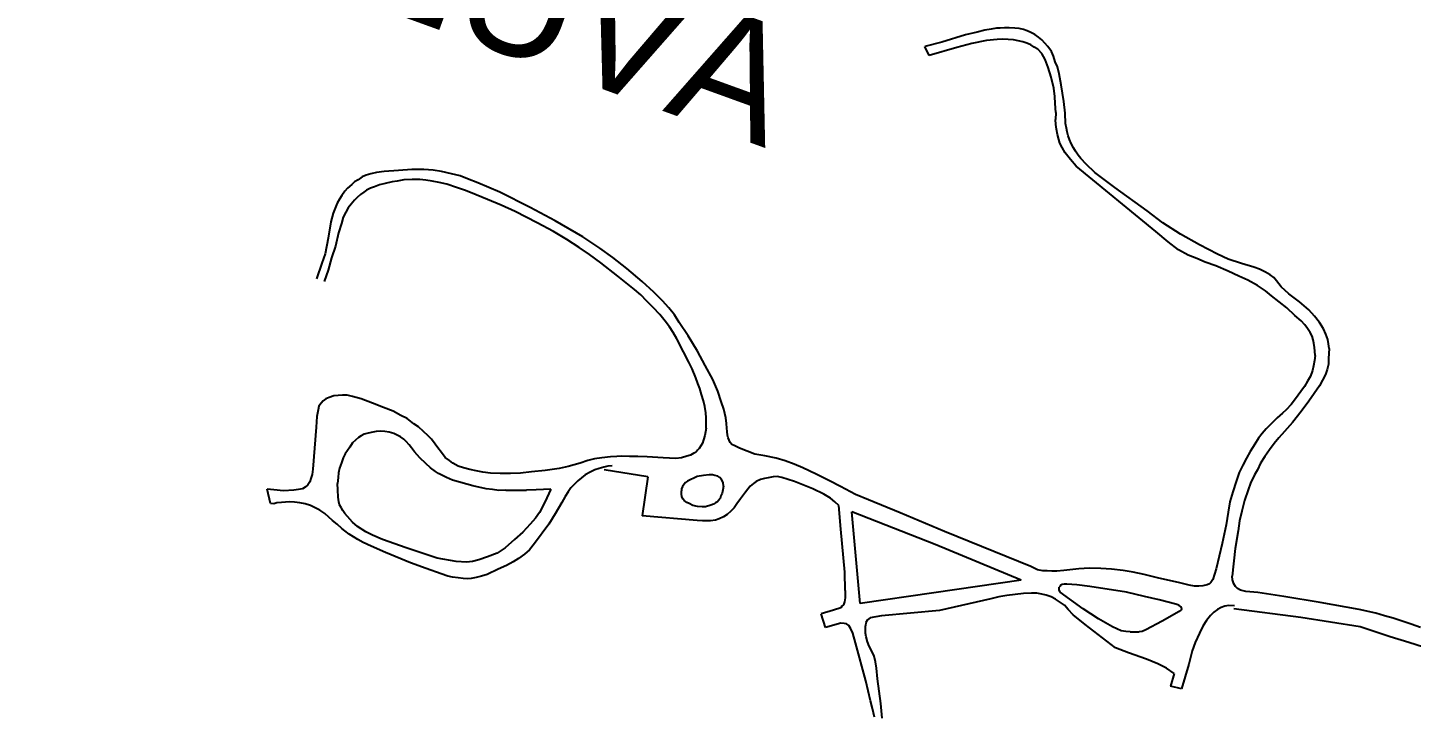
# Model space of a CAD drawing. Header units: millimetres. Extents: x 583 to 26013, y 350 to 21391.
# Drawn here: x 6091.2 to 6558.9, y 11650.5 to 11884 of the extents above; entities that cross this region are included whole.
import ezdxf

# ---------------------------------------------------------------- set-up
doc = ezdxf.new("R2010")
doc.units = ezdxf.units.MM
for name, color, linetype in [('105-QUADRAS_ESTRADAS', 80, 'Continuous'), ('110-CERCA_DE_ARAME', 10, 'Continuous'), ('RIOS', 140, 'Continuous')]:
    doc.layers.add(name, color=color, linetype=linetype)
doc.styles.add('EU', font='arial.ttf', dxfattribs={"height": 10})

msp = doc.modelspace()

# ---------------------------------------------------------------- linework, layer by layer
at = {"layer": '105-QUADRAS_ESTRADAS', "color": 0, "linetype": 'Continuous'}
for p, q in [((6408.21551, 11881.50241), (6400.21551, 11879.10241)), ((6412.11551, 11882.40241), (6408.21551, 11881.50241)), ((6415.21551, 11879.60241), (6410.31551, 11878.60241)), ((6414.71551, 11883.10241), (6412.11551, 11882.40241)), ((6416.81551, 11883.50241), (6414.71551, 11883.10241)), ((6418.81551, 11880.00241), (6415.21551, 11879.60241)), ((6418.61551, 11883.80241), (6416.81551, 11883.50241)), ((6419.91551, 11883.80241), (6418.61551, 11883.80241)), ((6420.71551, 11880.10241), (6418.81551, 11880.00241)), ((6421.31551, 11883.90241), (6419.91551, 11883.80241)), ((6422.61551, 11880.00241), (6420.71551, 11880.10241)), ((6422.91551, 11883.90241), (6421.31551, 11883.90241)), ((6424.41551, 11879.80241), (6422.61551, 11880.00241)), ((6424.81551, 11883.80241), (6422.91551, 11883.90241)), ((6426.01551, 11879.50241), (6424.41551, 11879.80241)), ((6426.31551, 11883.70241), (6424.81551, 11883.80241)), ((6427.51551, 11879.20241), (6426.01551, 11879.50241)), ((6427.81551, 11883.30241), (6426.31551, 11883.70241)), ((6429.01551, 11882.90241), (6427.81551, 11883.30241)), ((6430.21551, 11882.30241), (6429.01551, 11882.90241)), ((6431.61551, 11881.60241), (6430.21551, 11882.30241)), ((6432.81551, 11880.70241), (6431.61551, 11881.60241)), ((6433.91551, 11879.80241), (6432.81551, 11880.70241)), ((6435.01551, 11878.70241), (6433.91551, 11879.80241)), ((6400.21551, 11879.10241), (6394.41551, 11877.60241)), ((6395.91551, 11874.60241), (6394.41551, 11877.60241)), ((6405.21551, 11877.30241), (6395.91551, 11874.60241)), ((6410.31551, 11878.60241), (6405.21551, 11877.30241)), ((6428.91551, 11878.70241), (6427.51551, 11879.20241)), ((6430.21551, 11878.10241), (6428.91551, 11878.70241)), ((6431.41551, 11877.40241), (6430.21551, 11878.10241)), ((6432.61551, 11876.70241), (6431.41551, 11877.40241)), ((6434.01551, 11875.20241), (6432.61551, 11876.70241)), ((6435.11551, 11873.20241), (6434.01551, 11875.20241)), ((6436.01551, 11877.60241), (6435.01551, 11878.70241)), ((6437.21551, 11875.90241), (6436.01551, 11877.60241)), ((6437.91551, 11874.30241), (6437.21551, 11875.90241)), ((6436.11551, 11870.50241), (6435.11551, 11873.20241)), ((6437.11551, 11867.20241), (6436.11551, 11870.50241)), ((6438.51551, 11872.40241), (6437.91551, 11874.30241)), ((6439.21551, 11870.70241), (6438.51551, 11872.40241)), ((6439.81551, 11868.30241), (6439.21551, 11870.70241)), ((6438.01551, 11863.50241), (6437.11551, 11867.20241)), ((6440.51551, 11864.60241), (6439.81551, 11868.30241)), ((6438.41551, 11860.70241), (6438.01551, 11863.50241)), ((6441.41551, 11859.00241), (6440.51551, 11864.60241)), ((6438.51551, 11858.30241), (6438.41551, 11860.70241)), ((6438.71551, 11855.30241), (6438.51551, 11858.30241)), ((6441.81551, 11855.00241), (6441.41551, 11859.00241)), ((6438.71551, 11855.30241), (6438.61551, 11852.90241)), ((6438.71551, 11851.20241), (6438.61551, 11852.90241)), ((6442.01551, 11851.60241), (6441.81551, 11855.00241)), ((6442.31551, 11850.00241), (6442.01551, 11851.60241)), ((6438.91551, 11849.60241), (6438.71551, 11851.20241)), ((6439.31551, 11847.80241), (6438.91551, 11849.60241)), ((6439.71551, 11846.10241), (6439.31551, 11847.80241)), ((6442.51551, 11848.70241), (6442.31551, 11850.00241)), ((6442.81551, 11847.40241), (6442.51551, 11848.70241)), ((6443.31551, 11846.20241), (6442.81551, 11847.40241)), ((6440.01551, 11844.90241), (6439.71551, 11846.10241)), ((6440.81551, 11843.40241), (6440.01551, 11844.90241)), ((6441.81551, 11841.60241), (6440.81551, 11843.40241)), ((6443.91551, 11844.80241), (6443.31551, 11846.20241)), ((6444.61551, 11843.30241), (6443.91551, 11844.80241)), ((6445.31551, 11842.20241), (6444.61551, 11843.30241)), ((6446.21551, 11840.90241), (6445.31551, 11842.20241)), ((6443.61551, 11839.40241), (6441.81551, 11841.60241)), ((6445.61551, 11837.10241), (6443.61551, 11839.40241)), ((6447.11551, 11839.70241), (6446.21551, 11840.90241)), ((6448.91551, 11837.80241), (6447.11551, 11839.70241)), ((6451.91551, 11835.00241), (6448.91551, 11837.80241)), ((6204.21551, 11833.50241), (6202.91551, 11832.50241)), ((6205.61551, 11834.10241), (6204.21551, 11833.50241)), ((6207.11551, 11834.60241), (6205.61551, 11834.10241)), ((6209.11551, 11835.00241), (6207.11551, 11834.60241)), ((6211.61551, 11835.30241), (6209.11551, 11835.00241)), ((6216.51551, 11835.70241), (6211.61551, 11835.30241)), ((6221.01551, 11836.00241), (6216.51551, 11835.70241)), ((6225.11551, 11836.00241), (6221.01551, 11836.00241)), ((6228.21551, 11835.80241), (6225.11551, 11836.00241)), ((6231.01551, 11835.30241), (6228.21551, 11835.80241)), ((6234.41551, 11834.60241), (6231.01551, 11835.30241)), ((6237.31551, 11833.90241), (6234.41551, 11834.60241)), ((6239.81551, 11832.80241), (6237.31551, 11833.90241)), ((6243.31551, 11831.50241), (6239.81551, 11832.80241)), ((6472.51551, 11815.10241), (6445.61551, 11837.10241)), ((6458.61551, 11829.90241), (6451.91551, 11835.00241)), ((6198.41551, 11828.70241), (6197.31551, 11827.20241)), ((6199.31551, 11829.70241), (6198.41551, 11828.70241)), ((6200.71551, 11830.90241), (6199.31551, 11829.70241)), ((6201.61551, 11831.80241), (6200.71551, 11830.90241)), ((6202.91551, 11832.50241), (6201.61551, 11831.80241)), ((6204.81551, 11828.40241), (6203.71551, 11827.60241)), ((6205.71551, 11829.00241), (6204.81551, 11828.40241)), ((6207.01551, 11829.70241), (6205.71551, 11829.00241)), ((6208.41551, 11830.20241), (6207.01551, 11829.70241)), ((6210.11551, 11830.80241), (6208.41551, 11830.20241)), ((6212.01551, 11831.30241), (6210.11551, 11830.80241)), ((6214.31551, 11831.80241), (6212.01551, 11831.30241)), ((6216.01551, 11832.10241), (6214.31551, 11831.80241)), ((6218.31551, 11832.50241), (6216.01551, 11832.10241)), ((6221.11551, 11832.60241), (6218.31551, 11832.50241)), ((6223.71551, 11832.60241), (6221.11551, 11832.60241)), ((6225.71551, 11832.40241), (6223.71551, 11832.60241)), ((6227.91551, 11832.10241), (6225.71551, 11832.40241)), ((6230.21551, 11831.60241), (6227.91551, 11832.10241)), ((6232.81551, 11831.00241), (6230.21551, 11831.60241)), ((6236.11551, 11829.90241), (6232.81551, 11831.00241)), ((6239.11551, 11828.90241), (6236.11551, 11829.90241)), ((6242.81551, 11827.50241), (6239.11551, 11828.90241)), ((6250.71551, 11828.30241), (6243.31551, 11831.50241)), ((6261.01551, 11823.20241), (6250.71551, 11828.30241)), ((6469.51551, 11822.00241), (6458.61551, 11829.90241)), ((6195.81551, 11824.60241), (6195.11551, 11822.90241)), ((6196.61551, 11826.00241), (6195.81551, 11824.60241)), ((6197.31551, 11827.20241), (6196.61551, 11826.00241)), ((6200.51551, 11824.30241), (6199.51551, 11823.10241)), ((6201.61551, 11825.70241), (6200.51551, 11824.30241)), ((6202.51551, 11826.60241), (6201.61551, 11825.70241)), ((6203.71551, 11827.60241), (6202.51551, 11826.60241)), ((6246.61551, 11825.90241), (6242.81551, 11827.50241)), ((6251.21551, 11824.00241), (6246.61551, 11825.90241)), ((6255.91551, 11821.80241), (6251.21551, 11824.00241)), ((6194.41551, 11821.30241), (6193.61551, 11818.30241)), ((6195.11551, 11822.90241), (6194.41551, 11821.30241)), ((6197.81551, 11819.90241), (6197.21551, 11817.80241)), ((6198.71551, 11821.60241), (6197.81551, 11819.90241)), ((6199.51551, 11823.10241), (6198.71551, 11821.60241)), ((6263.41551, 11818.00241), (6255.91551, 11821.80241)), ((6269.41551, 11818.70241), (6261.01551, 11823.20241)), ((6278.81551, 11813.20241), (6269.41551, 11818.70241)), ((6474.91551, 11818.00241), (6469.51551, 11822.00241)), ((6193.61551, 11818.30241), (6192.71551, 11812.80241)), ((6196.21551, 11814.60241), (6195.21551, 11810.10241)), ((6197.21551, 11817.80241), (6196.21551, 11814.60241)), ((6268.91551, 11815.10241), (6263.41551, 11818.00241)), ((6273.41551, 11812.40241), (6268.91551, 11815.10241)), ((6476.71551, 11811.60241), (6472.51551, 11815.10241)), ((6480.81551, 11814.20241), (6474.91551, 11818.00241)), ((6487.31551, 11810.60241), (6480.81551, 11814.20241)), ((6192.71551, 11812.80241), (6191.71551, 11807.50241)), ((6195.21551, 11810.10241), (6193.91551, 11806.10241)), ((6277.61551, 11809.60241), (6273.41551, 11812.40241)), ((6281.01551, 11807.30241), (6277.61551, 11809.60241)), ((6284.61551, 11809.40241), (6278.81551, 11813.20241)), ((6288.91551, 11806.30241), (6284.61551, 11809.40241)), ((6480.21551, 11808.90241), (6476.71551, 11811.60241)), ((6493.31551, 11807.40241), (6487.31551, 11810.60241)), ((6191.71551, 11807.50241), (6190.61551, 11804.40241)), ((6193.91551, 11806.10241), (6192.71551, 11802.00241)), ((6284.91551, 11804.50241), (6281.01551, 11807.30241)), ((6293.71551, 11802.50241), (6288.91551, 11806.30241)), ((6483.41551, 11807.00241), (6480.21551, 11808.90241)), ((6486.31551, 11805.90241), (6483.41551, 11807.00241)), ((6489.21551, 11804.70241), (6486.31551, 11805.90241)), ((6492.81551, 11803.50241), (6489.21551, 11804.70241)), ((6496.91551, 11805.70241), (6493.31551, 11807.40241)), ((6501.41551, 11804.20241), (6496.91551, 11805.70241)), ((6190.61551, 11804.40241), (6188.81551, 11799.00241)), ((6192.71551, 11802.00241), (6191.41551, 11798.10241)), ((6290.61551, 11800.00241), (6284.91551, 11804.50241)), ((6293.51551, 11797.70241), (6290.61551, 11800.00241)), ((6298.91551, 11798.10241), (6293.71551, 11802.50241)), ((6496.91551, 11801.70241), (6492.81551, 11803.50241)), ((6500.51551, 11800.00241), (6496.91551, 11801.70241)), ((6503.61551, 11798.60241), (6500.51551, 11800.00241)), ((6505.61551, 11803.00241), (6501.41551, 11804.20241)), ((6507.51551, 11802.30241), (6505.61551, 11803.00241)), ((6509.51551, 11801.30241), (6507.51551, 11802.30241)), ((6511.11551, 11800.40241), (6509.51551, 11801.30241)), ((6512.41551, 11799.50241), (6511.11551, 11800.40241)), ((6296.31551, 11795.40241), (6293.51551, 11797.70241)), ((6298.41551, 11793.60241), (6296.31551, 11795.40241)), ((6302.81551, 11794.50241), (6298.91551, 11798.10241)), ((6506.81551, 11796.80241), (6503.61551, 11798.60241)), ((6509.51551, 11795.00241), (6506.81551, 11796.80241)), ((6513.31551, 11798.40241), (6512.41551, 11799.50241)), ((6514.91551, 11796.40241), (6513.31551, 11798.40241)), ((6517.41551, 11794.00241), (6514.91551, 11796.40241)), ((6300.41551, 11791.50241), (6298.41551, 11793.60241)), ((6302.61551, 11789.40241), (6300.41551, 11791.50241)), ((6305.71551, 11791.60241), (6302.81551, 11794.50241)), ((6307.91551, 11789.30241), (6305.71551, 11791.60241)), ((6511.61551, 11793.30241), (6509.51551, 11795.00241)), ((6516.81551, 11789.20241), (6511.61551, 11793.30241)), ((6521.11551, 11791.30241), (6517.41551, 11794.00241)), ((6524.21551, 11788.60241), (6521.11551, 11791.30241)), ((6304.81551, 11787.00241), (6302.61551, 11789.40241)), ((6306.61551, 11784.80241), (6304.81551, 11787.00241)), ((6309.81551, 11786.90241), (6307.91551, 11789.30241)), ((6311.41551, 11784.30241), (6309.81551, 11786.90241)), ((6519.51551, 11786.70241), (6516.81551, 11789.20241)), ((6521.61551, 11784.90241), (6519.51551, 11786.70241)), ((6526.11551, 11786.40241), (6524.21551, 11788.60241)), ((6527.81551, 11784.30241), (6526.11551, 11786.40241)), ((6308.11551, 11782.80241), (6306.61551, 11784.80241)), ((6309.31551, 11780.90241), (6308.11551, 11782.80241)), ((6314.41551, 11779.80241), (6311.41551, 11784.30241)), ((6522.91551, 11783.50241), (6521.61551, 11784.90241)), ((6523.81551, 11782.30241), (6522.91551, 11783.50241)), ((6524.71551, 11780.90241), (6523.81551, 11782.30241)), ((6529.21551, 11782.10241), (6527.81551, 11784.30241)), ((6530.01551, 11780.30241), (6529.21551, 11782.10241)), ((6310.61551, 11778.80241), (6309.31551, 11780.90241)), ((6312.81551, 11774.40241), (6310.61551, 11778.80241)), ((6317.61551, 11774.60241), (6314.41551, 11779.80241)), ((6525.31551, 11779.70241), (6524.71551, 11780.90241)), ((6525.71551, 11778.40241), (6525.31551, 11779.70241)), ((6525.91551, 11777.30241), (6525.71551, 11778.40241)), ((6526.11551, 11775.90241), (6525.91551, 11777.30241)), ((6530.61551, 11778.50241), (6530.01551, 11780.30241)), ((6530.91551, 11777.10241), (6530.61551, 11778.50241)), ((6531.11551, 11775.50241), (6530.91551, 11777.10241)), ((6314.61551, 11770.90241), (6312.81551, 11774.40241)), ((6320.21551, 11769.80241), (6317.61551, 11774.60241)), ((6526.21551, 11774.60241), (6526.11551, 11775.90241)), ((6526.31551, 11773.10241), (6526.11551, 11771.50241)), ((6526.31551, 11773.10241), (6526.21551, 11774.60241)), ((6530.91551, 11772.10241), (6530.81551, 11770.20241)), ((6531.01551, 11773.80241), (6530.91551, 11772.10241)), ((6531.11551, 11775.50241), (6531.01551, 11773.80241)), ((6315.81551, 11768.60241), (6314.61551, 11770.90241)), ((6317.01551, 11765.60241), (6315.81551, 11768.60241)), ((6322.71551, 11765.00241), (6320.21551, 11769.80241)), ((6525.41551, 11768.10241), (6524.81551, 11766.10241)), ((6525.81551, 11769.70241), (6525.41551, 11768.10241)), ((6526.11551, 11771.50241), (6525.81551, 11769.70241)), ((6530.41551, 11768.40241), (6529.81551, 11766.70241)), ((6530.81551, 11770.20241), (6530.41551, 11768.40241)), ((6317.71551, 11763.70241), (6317.01551, 11765.60241)), ((6318.31551, 11762.00241), (6317.71551, 11763.70241)), ((6324.41551, 11761.10241), (6322.71551, 11765.00241)), ((6522.71551, 11762.70241), (6519.31551, 11758.00241)), ((6523.81551, 11764.50241), (6522.71551, 11762.70241)), ((6524.81551, 11766.10241), (6523.81551, 11764.50241)), ((6527.81551, 11762.90241), (6526.01551, 11760.30241)), ((6529.81551, 11766.70241), (6527.81551, 11762.90241)), ((6191.91551, 11758.50241), (6191.01551, 11757.80241)), ((6193.11551, 11759.00241), (6191.91551, 11758.50241)), ((6194.61551, 11759.50241), (6193.11551, 11759.00241)), ((6196.11551, 11759.60241), (6194.61551, 11759.50241)), ((6197.61551, 11759.70241), (6196.11551, 11759.60241)), ((6199.11551, 11759.70241), (6197.61551, 11759.70241)), ((6201.01551, 11759.30241), (6199.11551, 11759.70241)), ((6203.91551, 11758.50241), (6201.01551, 11759.30241)), ((6207.71551, 11757.00241), (6203.91551, 11758.50241)), ((6318.91551, 11760.00241), (6318.31551, 11762.00241)), ((6319.61551, 11757.80241), (6318.91551, 11760.00241)), ((6325.61551, 11757.60241), (6324.41551, 11761.10241)), ((6519.31551, 11758.00241), (6518.21551, 11756.60241)), ((6526.01551, 11760.30241), (6524.21551, 11757.70241)), ((6189.31551, 11754.80241), (6188.91551, 11752.50241)), ((6189.61551, 11756.00241), (6189.31551, 11754.80241)), ((6190.31551, 11757.00241), (6189.61551, 11756.00241)), ((6191.01551, 11757.80241), (6190.31551, 11757.00241)), ((6211.41551, 11755.60241), (6207.71551, 11757.00241)), ((6214.71551, 11754.30241), (6211.41551, 11755.60241)), ((6217.31551, 11752.90241), (6214.71551, 11754.30241)), ((6320.01551, 11755.90241), (6319.61551, 11757.80241)), ((6320.41551, 11753.80241), (6320.01551, 11755.90241)), ((6320.51551, 11752.10241), (6320.41551, 11753.80241)), ((6326.51551, 11755.00241), (6325.61551, 11757.60241)), ((6327.11551, 11752.10241), (6326.51551, 11755.00241)), ((6515.31551, 11753.60241), (6513.51551, 11752.10241)), ((6516.51551, 11754.80241), (6515.31551, 11753.60241)), ((6518.21551, 11756.60241), (6516.51551, 11754.80241)), ((6521.61551, 11754.20241), (6518.71551, 11750.50241)), ((6524.21551, 11757.70241), (6521.61551, 11754.20241)), ((6188.71551, 11748.90241), (6187.51551, 11734.70241)), ((6188.91551, 11752.50241), (6188.71551, 11748.90241)), ((6219.41551, 11751.80241), (6217.31551, 11752.90241)), ((6221.71551, 11750.00241), (6219.41551, 11751.80241)), ((6223.21551, 11749.00241), (6221.71551, 11750.00241)), ((6225.01551, 11747.50241), (6223.21551, 11749.00241)), ((6320.51551, 11748.60241), (6320.31551, 11747.30241)), ((6320.51551, 11748.60241), (6320.51551, 11752.10241)), ((6327.41551, 11750.10241), (6327.11551, 11752.10241)), ((6327.51551, 11748.60241), (6327.41551, 11750.10241)), ((6327.61551, 11747.40241), (6327.51551, 11748.60241)), ((6511.41551, 11749.90241), (6509.81551, 11748.30241)), ((6513.51551, 11752.10241), (6511.41551, 11749.90241)), ((6518.71551, 11750.50241), (6516.01551, 11747.40241)), ((6202.01551, 11744.50241), (6200.91551, 11743.60241)), ((6203.01551, 11745.40241), (6202.01551, 11744.50241)), ((6203.91551, 11746.00241), (6203.01551, 11745.40241)), ((6204.91551, 11746.50241), (6203.91551, 11746.00241)), ((6206.21551, 11746.90241), (6204.91551, 11746.50241)), ((6207.81551, 11747.20241), (6206.21551, 11746.90241)), ((6209.01551, 11747.50241), (6207.81551, 11747.20241)), ((6210.51551, 11747.60241), (6209.01551, 11747.50241)), ((6211.91551, 11747.50241), (6210.51551, 11747.60241)), ((6213.31551, 11747.20241), (6211.91551, 11747.50241)), ((6214.91551, 11746.80241), (6213.31551, 11747.20241)), ((6216.11551, 11746.20241), (6214.91551, 11746.80241)), ((6217.21551, 11745.60241), (6216.11551, 11746.20241)), ((6218.31551, 11744.90241), (6217.21551, 11745.60241)), ((6219.11551, 11744.10241), (6218.31551, 11744.90241)), ((6220.11551, 11743.00241), (6219.11551, 11744.10241)), ((6226.41551, 11746.10241), (6225.01551, 11747.50241)), ((6227.61551, 11744.90241), (6226.41551, 11746.10241)), ((6228.91551, 11743.20241), (6227.61551, 11744.90241)), ((6319.61551, 11744.60241), (6319.21551, 11743.50241)), ((6320.01551, 11746.10241), (6319.61551, 11744.60241)), ((6320.31551, 11747.30241), (6320.01551, 11746.10241)), ((6327.71551, 11746.20241), (6327.61551, 11747.40241)), ((6327.91551, 11745.30241), (6327.71551, 11746.20241)), ((6328.31551, 11744.50241), (6327.91551, 11745.30241)), ((6328.61551, 11743.70241), (6328.31551, 11744.50241)), ((6507.21551, 11745.20241), (6506.01551, 11743.20241)), ((6508.41551, 11746.80241), (6507.21551, 11745.20241)), ((6509.81551, 11748.30241), (6508.41551, 11746.80241)), ((6514.11551, 11745.30241), (6512.51551, 11743.40241)), ((6516.01551, 11747.40241), (6514.11551, 11745.30241)), ((6198.51551, 11739.90241), (6197.81551, 11738.50241)), ((6199.21551, 11741.00241), (6198.51551, 11739.90241)), ((6200.01551, 11742.20241), (6199.21551, 11741.00241)), ((6200.91551, 11743.60241), (6200.01551, 11742.20241)), ((6220.91551, 11741.90241), (6220.11551, 11743.00241)), ((6221.91551, 11740.60241), (6220.91551, 11741.90241)), ((6223.71551, 11738.50241), (6221.91551, 11740.60241)), ((6229.81551, 11741.90241), (6228.91551, 11743.20241)), ((6231.01551, 11740.30241), (6229.81551, 11741.90241)), ((6232.31551, 11738.70241), (6231.01551, 11740.30241)), ((6315.21551, 11739.50241), (6313.91551, 11739.10241)), ((6316.31551, 11740.10241), (6315.21551, 11739.50241)), ((6316.91551, 11740.40241), (6316.31551, 11740.10241)), ((6317.21551, 11740.70241), (6316.91551, 11740.40241)), ((6317.61551, 11741.10241), (6317.21551, 11740.70241)), ((6318.11551, 11741.70241), (6317.61551, 11741.10241)), ((6318.71551, 11742.60241), (6318.11551, 11741.70241)), ((6319.21551, 11743.50241), (6318.71551, 11742.60241)), ((6329.21551, 11743.10241), (6328.61551, 11743.70241)), ((6330.21551, 11742.60241), (6329.21551, 11743.10241)), ((6331.81551, 11741.80241), (6330.21551, 11742.60241)), ((6336.91551, 11739.80241), (6331.81551, 11741.80241)), ((6340.31551, 11739.20241), (6336.91551, 11739.80241)), ((6344.21551, 11738.40241), (6340.31551, 11739.20241)), ((6504.41551, 11740.70241), (6503.11551, 11738.40241)), ((6506.01551, 11743.20241), (6504.41551, 11740.70241)), ((6510.91551, 11741.30241), (6509.31551, 11739.00241)), ((6512.51551, 11743.40241), (6510.91551, 11741.30241)), ((6187.51551, 11734.70241), (6187.31551, 11732.90241)), ((6196.51551, 11735.10241), (6196.21551, 11733.50241)), ((6197.21551, 11736.90241), (6196.51551, 11735.10241)), ((6197.81551, 11738.50241), (6197.21551, 11736.90241)), ((6225.71551, 11736.60241), (6223.71551, 11738.50241)), ((6227.31551, 11735.20241), (6225.71551, 11736.60241)), ((6229.01551, 11733.90241), (6227.31551, 11735.20241)), ((6233.71551, 11737.60241), (6232.31551, 11738.70241)), ((6234.91551, 11736.80241), (6233.71551, 11737.60241)), ((6236.71551, 11735.70241), (6234.91551, 11736.80241)), ((6238.51551, 11735.20241), (6236.71551, 11735.70241)), ((6240.61551, 11734.60241), (6238.51551, 11735.20241)), ((6242.71551, 11734.10241), (6240.61551, 11734.60241)), ((6270.81551, 11735.00241), (6266.11551, 11734.30241)), ((6273.91551, 11735.60241), (6270.81551, 11735.00241)), ((6277.91551, 11736.70241), (6273.91551, 11735.60241)), ((6280.51551, 11737.60241), (6277.91551, 11736.70241)), ((6282.71551, 11738.20241), (6280.51551, 11737.60241)), ((6282.91551, 11734.50241), (6281.31551, 11733.70241)), ((6285.21551, 11738.60241), (6282.71551, 11738.20241)), ((6284.31551, 11735.00241), (6282.91551, 11734.50241)), ((6285.91551, 11735.40241), (6284.31551, 11735.00241)), ((6288.11551, 11738.90241), (6285.21551, 11738.60241)), ((6287.21551, 11735.70241), (6285.91551, 11735.40241)), ((6300.81551, 11732.10241), (6286.01551, 11734.50241)), ((6288.71551, 11735.90241), (6287.21551, 11735.70241)), ((6290.31551, 11739.00241), (6288.11551, 11738.90241)), ((6292.01551, 11739.10241), (6290.31551, 11739.00241)), ((6294.61551, 11739.00241), (6292.01551, 11739.10241)), ((6297.41551, 11739.00241), (6294.61551, 11739.00241)), ((6300.51551, 11738.90241), (6297.41551, 11739.00241)), ((6306.01551, 11738.50241), (6300.51551, 11738.90241)), ((6310.21551, 11738.30241), (6306.01551, 11738.50241)), ((6312.21551, 11738.60241), (6310.21551, 11738.30241)), ((6313.91551, 11739.10241), (6312.21551, 11738.60241)), ((6347.21551, 11737.50241), (6344.21551, 11738.40241)), ((6350.21551, 11736.40241), (6347.21551, 11737.50241)), ((6353.21551, 11735.20241), (6350.21551, 11736.40241)), ((6357.71551, 11733.00241), (6353.21551, 11735.20241)), ((6501.91551, 11736.10241), (6500.71551, 11733.60241)), ((6503.11551, 11738.40241), (6501.91551, 11736.10241)), ((6506.81551, 11734.50241), (6505.81551, 11732.80241)), ((6507.91551, 11736.80241), (6506.81551, 11734.50241)), ((6509.31551, 11739.00241), (6507.91551, 11736.80241)), ((6186.51551, 11730.40241), (6185.81551, 11729.40241)), ((6186.91551, 11731.60241), (6186.51551, 11730.40241)), ((6187.31551, 11732.90241), (6186.91551, 11731.60241)), ((6196.11551, 11731.90241), (6195.91551, 11729.90241)), ((6196.01551, 11727.70241), (6195.91551, 11729.90241)), ((6196.21551, 11733.50241), (6196.11551, 11731.90241)), ((6230.01551, 11733.20241), (6229.01551, 11733.90241)), ((6231.41551, 11732.60241), (6230.01551, 11733.20241)), ((6232.71551, 11731.90241), (6231.41551, 11732.60241)), ((6234.71551, 11731.00241), (6232.71551, 11731.90241)), ((6241.61551, 11729.10241), (6234.71551, 11731.00241)), ((6245.01551, 11733.70241), (6242.71551, 11734.10241)), ((6247.61551, 11733.40241), (6245.01551, 11733.70241)), ((6250.91551, 11733.20241), (6247.61551, 11733.40241)), ((6254.31551, 11733.20241), (6250.91551, 11733.20241)), ((6257.71551, 11733.40241), (6254.31551, 11733.20241)), ((6261.51551, 11733.80241), (6257.71551, 11733.40241)), ((6266.11551, 11734.30241), (6261.51551, 11733.80241)), ((6277.11551, 11730.80241), (6276.01551, 11729.70241)), ((6278.41551, 11731.80241), (6277.11551, 11730.80241)), ((6279.61551, 11732.80241), (6278.41551, 11731.80241)), ((6281.31551, 11733.70241), (6279.61551, 11732.80241)), ((6300.81551, 11732.10241), (6298.91551, 11718.90241)), ((6313.51551, 11730.20241), (6313.01551, 11729.60241)), ((6314.21551, 11730.70241), (6313.51551, 11730.20241)), ((6317.41551, 11732.20241), (6314.21551, 11730.70241)), ((6319.61551, 11732.60241), (6317.41551, 11732.20241)), ((6321.51551, 11732.80241), (6319.61551, 11732.60241)), ((6322.61551, 11732.80241), (6321.51551, 11732.80241)), ((6323.41551, 11732.60241), (6322.61551, 11732.80241)), ((6324.41551, 11732.30241), (6323.41551, 11732.60241)), ((6325.11551, 11731.90241), (6324.41551, 11732.30241)), ((6325.71551, 11731.20241), (6325.11551, 11731.90241)), ((6326.21551, 11730.20241), (6325.71551, 11731.20241)), ((6326.31551, 11729.00241), (6326.21551, 11730.20241)), ((6336.51551, 11729.90241), (6335.41551, 11729.00241)), ((6337.41551, 11730.50241), (6336.51551, 11729.90241)), ((6338.81551, 11731.20241), (6337.41551, 11730.50241)), ((6340.21551, 11731.60241), (6338.81551, 11731.20241)), ((6341.41551, 11731.80241), (6340.21551, 11731.60241)), ((6343.11551, 11732.10241), (6341.41551, 11731.80241)), ((6344.51551, 11732.20241), (6343.11551, 11732.10241)), ((6346.11551, 11731.90241), (6344.51551, 11732.20241)), ((6350.31551, 11730.50241), (6346.11551, 11731.90241)), ((6356.61551, 11728.10241), (6350.31551, 11730.50241)), ((6362.21551, 11730.80241), (6357.71551, 11733.00241)), ((6365.91551, 11728.90241), (6362.21551, 11730.80241)), ((6499.61551, 11730.50241), (6498.51551, 11727.10241)), ((6500.71551, 11733.60241), (6499.61551, 11730.50241)), ((6504.51551, 11730.00241), (6503.71551, 11727.70241)), ((6505.81551, 11732.80241), (6504.51551, 11730.00241)), ((6174.31551, 11727.70241), (6172.11551, 11728.00241)), ((6173.21551, 11723.10241), (6172.11551, 11728.00241)), ((6177.61551, 11727.40241), (6174.31551, 11727.70241)), ((6181.11551, 11727.60241), (6177.61551, 11727.40241)), ((6182.71551, 11727.80241), (6181.11551, 11727.60241)), ((6184.11551, 11728.10241), (6182.71551, 11727.80241)), ((6185.01551, 11728.60241), (6184.11551, 11728.10241)), ((6185.81551, 11729.40241), (6185.01551, 11728.60241)), ((6196.11551, 11725.30241), (6196.01551, 11727.70241)), ((6196.31551, 11723.70241), (6196.11551, 11725.30241)), ((6246.11551, 11728.10241), (6241.61551, 11729.10241)), ((6248.31551, 11727.80241), (6246.11551, 11728.10241)), ((6250.41551, 11727.50241), (6248.31551, 11727.80241)), ((6252.81551, 11727.60241), (6250.41551, 11727.50241)), ((6252.81551, 11727.60241), (6259.81551, 11727.60241)), ((6263.01551, 11727.70241), (6259.81551, 11727.60241)), ((6268.01551, 11728.00241), (6263.01551, 11727.70241)), ((6268.01551, 11728.00241), (6266.01551, 11723.60241)), ((6272.81551, 11725.50241), (6271.71551, 11723.50241)), ((6273.81551, 11727.10241), (6272.81551, 11725.50241)), ((6274.81551, 11728.40241), (6273.81551, 11727.10241)), ((6276.01551, 11729.70241), (6274.81551, 11728.40241)), ((6312.21551, 11728.10241), (6312.11551, 11727.40241)), ((6312.11551, 11726.40241), (6312.11551, 11727.40241)), ((6312.31551, 11725.40241), (6312.11551, 11726.40241)), ((6312.51551, 11728.90241), (6312.21551, 11728.10241)), ((6312.71551, 11724.60241), (6312.31551, 11725.40241)), ((6313.01551, 11729.60241), (6312.51551, 11728.90241)), ((6325.51551, 11725.70241), (6325.21551, 11724.80241)), ((6325.91551, 11726.60241), (6325.51551, 11725.70241)), ((6326.11551, 11727.70241), (6325.91551, 11726.60241)), ((6326.31551, 11729.00241), (6326.11551, 11727.70241)), ((6333.81551, 11727.00241), (6332.11551, 11724.70241)), ((6335.41551, 11729.00241), (6333.81551, 11727.00241)), ((6360.31551, 11726.30241), (6356.61551, 11728.10241)), ((6362.51551, 11724.90241), (6360.31551, 11726.30241)), ((6371.01551, 11726.20241), (6365.91551, 11728.90241)), ((6375.41551, 11724.30241), (6371.01551, 11726.20241)), ((6498.51551, 11727.10241), (6497.51551, 11723.70241)), ((6503.71551, 11727.70241), (6502.51551, 11724.10241)), ((6174.41551, 11723.00241), (6173.21551, 11723.10241)), ((6175.41551, 11723.30241), (6174.41551, 11723.00241)), ((6177.01551, 11723.40241), (6175.41551, 11723.30241)), ((6178.31551, 11723.60241), (6177.01551, 11723.40241)), ((6179.71551, 11723.70241), (6178.31551, 11723.60241)), ((6181.31551, 11723.60241), (6179.71551, 11723.70241)), ((6183.21551, 11723.30241), (6181.31551, 11723.60241)), ((6184.91551, 11723.00241), (6183.21551, 11723.30241)), ((6186.81551, 11722.40241), (6184.91551, 11723.00241)), ((6188.31551, 11721.70241), (6186.81551, 11722.40241)), ((6189.91551, 11720.90241), (6188.31551, 11721.70241)), ((6191.61551, 11719.70241), (6189.91551, 11720.90241)), ((6196.61551, 11722.70241), (6196.31551, 11723.70241)), ((6197.11551, 11721.80241), (6196.61551, 11722.70241)), ((6197.71551, 11720.70241), (6197.11551, 11721.80241)), ((6198.41551, 11719.70241), (6197.71551, 11720.70241)), ((6266.01551, 11723.60241), (6264.11551, 11720.10241)), ((6271.71551, 11723.50241), (6269.51551, 11719.60241)), ((6313.11551, 11724.10241), (6312.71551, 11724.60241)), ((6313.91551, 11723.50241), (6313.11551, 11724.10241)), ((6314.81551, 11723.10241), (6313.91551, 11723.50241)), ((6316.01551, 11722.40241), (6314.81551, 11723.10241)), ((6317.61551, 11722.10241), (6316.01551, 11722.40241)), ((6319.11551, 11722.00241), (6317.61551, 11722.10241)), ((6320.31551, 11722.00241), (6319.11551, 11722.00241)), ((6322.11551, 11722.50241), (6320.31551, 11722.00241)), ((6323.01551, 11722.90241), (6322.11551, 11722.50241)), ((6323.71551, 11723.30241), (6323.01551, 11722.90241)), ((6324.31551, 11723.70241), (6323.71551, 11723.30241)), ((6324.71551, 11724.10241), (6324.31551, 11723.70241)), ((6325.21551, 11724.80241), (6324.71551, 11724.10241)), ((6328.81551, 11720.50241), (6327.61551, 11719.40241)), ((6330.01551, 11721.60241), (6328.81551, 11720.50241)), ((6330.91551, 11723.00241), (6330.01551, 11721.60241)), ((6332.11551, 11724.70241), (6330.91551, 11723.00241)), ((6364.01551, 11723.70241), (6362.51551, 11724.90241)), ((6365.31551, 11722.40241), (6364.01551, 11723.70241)), ((6366.01551, 11714.40241), (6365.31551, 11722.40241)), ((6386.11551, 11720.00241), (6375.41551, 11724.30241)), ((6497.51551, 11723.70241), (6496.91551, 11720.20241)), ((6501.51551, 11720.50241), (6500.81551, 11717.20241)), ((6502.51551, 11724.10241), (6501.51551, 11720.50241)), ((6193.01551, 11718.50241), (6191.61551, 11719.70241)), ((6194.21551, 11717.40241), (6193.01551, 11718.50241)), ((6195.81551, 11716.10241), (6194.21551, 11717.40241)), ((6197.31551, 11714.70241), (6195.81551, 11716.10241)), ((6199.21551, 11718.70241), (6198.41551, 11719.70241)), ((6200.91551, 11716.80241), (6199.21551, 11718.70241)), ((6202.61551, 11715.30241), (6200.91551, 11716.80241)), ((6261.01551, 11716.10241), (6258.51551, 11713.40241)), ((6262.81551, 11718.20241), (6261.01551, 11716.10241)), ((6267.31551, 11716.10241), (6262.51551, 11709.60241)), ((6264.11551, 11720.10241), (6262.81551, 11718.20241)), ((6269.51551, 11719.60241), (6267.31551, 11716.10241)), ((6317.51551, 11717.40241), (6298.91551, 11718.90241)), ((6319.31551, 11717.20241), (6317.51551, 11717.40241)), ((6320.61551, 11717.30241), (6319.31551, 11717.20241)), ((6322.01551, 11717.30241), (6320.61551, 11717.30241)), ((6323.61551, 11717.50241), (6322.01551, 11717.30241)), ((6324.91551, 11717.90241), (6323.61551, 11717.50241)), ((6326.31551, 11718.60241), (6324.91551, 11717.90241)), ((6327.61551, 11719.40241), (6326.31551, 11718.60241)), ((6397.91551, 11709.20241), (6369.71551, 11720.30241)), ((6372.61551, 11689.30241), (6369.71551, 11720.30241)), ((6401.11551, 11713.70241), (6386.11551, 11720.00241)), ((6496.31551, 11715.90241), (6494.91551, 11709.60241)), ((6496.91551, 11720.20241), (6496.31551, 11715.90241)), ((6500.81551, 11717.20241), (6500.31551, 11713.90241)), ((6198.41551, 11713.90241), (6197.31551, 11714.70241)), ((6199.81551, 11712.80241), (6198.41551, 11713.90241)), ((6201.31551, 11711.90241), (6199.81551, 11712.80241)), ((6202.81551, 11710.90241), (6201.31551, 11711.90241)), ((6205.51551, 11713.50241), (6202.61551, 11715.30241)), ((6207.71551, 11712.40241), (6205.51551, 11713.50241)), ((6211.11551, 11710.90241), (6207.71551, 11712.40241)), ((6258.51551, 11713.40241), (6255.71551, 11710.90241)), ((6367.41551, 11699.90241), (6366.01551, 11714.40241)), ((6430.21551, 11701.80241), (6401.11551, 11713.70241)), ((6500.31551, 11713.90241), (6499.31551, 11707.90241)), ((6204.51551, 11709.90241), (6202.81551, 11710.90241)), ((6207.21551, 11708.70241), (6204.51551, 11709.90241)), ((6212.11551, 11706.60241), (6207.21551, 11708.70241)), ((6219.11551, 11708.10241), (6211.11551, 11710.90241)), ((6220.51551, 11703.10241), (6212.11551, 11706.60241)), ((6229.61551, 11704.60241), (6219.11551, 11708.10241)), ((6252.51551, 11708.10241), (6249.91551, 11706.30241)), ((6255.71551, 11710.90241), (6252.51551, 11708.10241)), ((6260.81551, 11707.50241), (6259.11551, 11706.00241)), ((6262.51551, 11709.60241), (6260.81551, 11707.50241)), ((6427.01551, 11697.20241), (6397.91551, 11709.20241)), ((6494.91551, 11709.60241), (6492.91551, 11701.00241)), ((6499.31551, 11707.90241), (6498.31551, 11698.60241)), ((6225.81551, 11701.10241), (6220.51551, 11703.10241)), ((6236.01551, 11703.50241), (6229.61551, 11704.60241)), ((6239.51551, 11703.30241), (6236.01551, 11703.50241)), ((6241.51551, 11703.50241), (6239.51551, 11703.30241)), ((6243.71551, 11704.10241), (6241.51551, 11703.50241)), ((6246.61551, 11705.10241), (6243.71551, 11704.10241)), ((6249.91551, 11706.30241), (6246.61551, 11705.10241)), ((6253.01551, 11702.20241), (6250.21551, 11700.90241)), ((6255.21551, 11703.40241), (6253.01551, 11702.20241)), ((6257.11551, 11704.50241), (6255.21551, 11703.40241)), ((6259.11551, 11706.00241), (6257.11551, 11704.50241)), ((6432.51551, 11700.70241), (6430.21551, 11701.80241)), ((6230.91551, 11699.30241), (6225.81551, 11701.10241)), ((6233.21551, 11698.50241), (6230.91551, 11699.30241)), ((6234.81551, 11698.20241), (6233.21551, 11698.50241)), ((6236.71551, 11698.00241), (6234.81551, 11698.20241)), ((6238.31551, 11697.80241), (6236.71551, 11698.00241)), ((6239.71551, 11697.70241), (6238.31551, 11697.80241)), ((6241.11551, 11697.80241), (6239.71551, 11697.70241)), ((6242.81551, 11698.10241), (6241.11551, 11697.80241)), ((6244.61551, 11698.60241), (6242.81551, 11698.10241)), ((6246.51551, 11699.10241), (6244.61551, 11698.60241)), ((6250.21551, 11700.90241), (6246.51551, 11699.10241)), ((6367.51551, 11693.70241), (6367.41551, 11699.90241)), ((6427.01551, 11697.20241), (6397.51551, 11692.90241)), ((6434.31551, 11700.40241), (6432.51551, 11700.70241)), ((6435.81551, 11700.30241), (6434.31551, 11700.40241)), ((6437.31551, 11700.20241), (6435.81551, 11700.30241)), ((6439.01551, 11700.20241), (6437.31551, 11700.20241)), ((6441.41551, 11700.50241), (6439.01551, 11700.20241)), ((6446.51551, 11701.00241), (6441.41551, 11700.50241)), ((6450.11551, 11701.20241), (6446.51551, 11701.00241)), ((6453.91551, 11701.10241), (6450.11551, 11701.20241)), ((6457.51551, 11700.90241), (6453.91551, 11701.10241)), ((6461.41551, 11700.50241), (6457.51551, 11700.90241)), ((6464.81551, 11699.90241), (6461.41551, 11700.50241)), ((6468.51551, 11699.10241), (6464.81551, 11699.90241)), ((6473.51551, 11697.90241), (6468.51551, 11699.10241)), ((6480.11551, 11696.40241), (6473.51551, 11697.90241)), ((6491.71551, 11697.40241), (6491.11551, 11696.40241)), ((6492.91551, 11701.00241), (6491.71551, 11697.40241)), ((6498.41551, 11697.30241), (6498.31551, 11698.60241)), ((6498.91551, 11696.00241), (6498.41551, 11697.30241)), ((6367.51551, 11693.70241), (6367.51551, 11691.20241)), ((6397.51551, 11692.90241), (6372.61551, 11689.30241)), ((6424.91551, 11692.40241), (6422.11551, 11692.00241)), ((6427.71551, 11692.70241), (6424.91551, 11692.40241)), ((6430.51551, 11692.80241), (6427.71551, 11692.70241)), ((6432.31551, 11692.80241), (6430.51551, 11692.80241)), ((6434.01551, 11692.50241), (6432.31551, 11692.80241)), ((6435.41551, 11692.10241), (6434.01551, 11692.50241)), ((6440.11551, 11695.20241), (6439.81551, 11694.80241)), ((6439.81551, 11693.90241), (6439.81551, 11694.80241)), ((6440.11551, 11693.20241), (6439.81551, 11693.90241)), ((6440.31551, 11695.50241), (6440.11551, 11695.20241)), ((6447.91551, 11687.50241), (6440.11551, 11693.20241)), ((6440.81551, 11695.70241), (6440.31551, 11695.50241)), ((6441.51551, 11695.90241), (6440.81551, 11695.70241)), ((6442.41551, 11695.90241), (6441.51551, 11695.90241)), ((6445.81551, 11695.60241), (6442.41551, 11695.90241)), ((6450.21551, 11695.10241), (6445.81551, 11695.60241)), ((6462.61551, 11693.10241), (6450.21551, 11695.10241)), ((6468.61551, 11691.70241), (6462.61551, 11693.10241)), ((6483.81551, 11695.50241), (6480.11551, 11696.40241)), ((6485.61551, 11695.20241), (6483.81551, 11695.50241)), ((6487.01551, 11695.20241), (6485.61551, 11695.20241)), ((6488.41551, 11695.30241), (6487.01551, 11695.20241)), ((6489.81551, 11695.60241), (6488.41551, 11695.30241)), ((6490.61551, 11696.00241), (6489.81551, 11695.60241)), ((6491.11551, 11696.40241), (6490.61551, 11696.00241)), ((6499.41551, 11695.10241), (6498.91551, 11696.00241)), ((6500.11551, 11694.40241), (6499.41551, 11695.10241)), ((6501.11551, 11693.80241), (6500.11551, 11694.40241)), ((6502.91551, 11693.40241), (6501.11551, 11693.80241)), ((6507.01551, 11693.00241), (6502.91551, 11693.40241)), ((6515.81551, 11691.70241), (6507.01551, 11693.00241)), ((6366.01551, 11687.90241), (6363.51551, 11687.10241)), ((6366.41551, 11688.40241), (6366.01551, 11687.90241)), ((6366.91551, 11688.90241), (6366.41551, 11688.40241)), ((6367.31551, 11689.90241), (6366.91551, 11688.90241)), ((6367.51551, 11691.20241), (6367.31551, 11689.90241)), ((6416.71551, 11690.90241), (6399.41551, 11686.90241)), ((6419.41551, 11691.60241), (6416.71551, 11690.90241)), ((6422.11551, 11692.00241), (6419.41551, 11691.60241)), ((6437.11551, 11691.60241), (6435.41551, 11692.10241)), ((6438.61551, 11690.80241), (6437.11551, 11691.60241)), ((6440.31551, 11689.70241), (6438.61551, 11690.80241)), ((6441.61551, 11688.80241), (6440.31551, 11689.70241)), ((6442.91551, 11687.30241), (6441.61551, 11688.80241)), ((6473.61551, 11690.50241), (6468.61551, 11691.70241)), ((6479.31551, 11689.10241), (6473.61551, 11690.50241)), ((6480.31551, 11688.70241), (6479.31551, 11689.10241)), ((6480.91551, 11688.20241), (6480.31551, 11688.70241)), ((6481.21551, 11687.90241), (6480.91551, 11688.20241)), ((6481.31551, 11687.60241), (6481.21551, 11687.90241)), ((6494.61551, 11688.00241), (6493.31551, 11687.30241)), ((6495.81551, 11688.40241), (6494.61551, 11688.00241)), ((6497.21551, 11688.60241), (6495.81551, 11688.40241)), ((6499.11551, 11688.50241), (6497.21551, 11688.60241)), ((6528.01551, 11689.60241), (6515.81551, 11691.70241)), ((6541.21551, 11687.30241), (6528.01551, 11689.60241)), ((6363.51551, 11687.10241), (6359.41551, 11685.80241)), ((6360.81551, 11681.20241), (6359.41551, 11685.80241)), ((6375.01551, 11683.80241), (6374.51551, 11682.90241)), ((6375.91551, 11684.50241), (6375.01551, 11683.80241)), ((6379.81551, 11685.20241), (6375.91551, 11684.50241)), ((6399.41551, 11686.90241), (6379.81551, 11685.20241)), ((6444.51551, 11685.50241), (6442.91551, 11687.30241)), ((6448.61551, 11682.20241), (6444.51551, 11685.50241)), ((6453.11551, 11684.10241), (6447.91551, 11687.50241)), ((6457.81551, 11681.40241), (6453.11551, 11684.10241)), ((6474.61551, 11683.30241), (6469.11551, 11680.40241)), ((6480.41551, 11686.60241), (6474.61551, 11683.30241)), ((6481.11551, 11687.20241), (6480.41551, 11686.60241)), ((6481.31551, 11687.60241), (6481.11551, 11687.20241)), ((6489.61551, 11683.60241), (6488.41551, 11681.70241)), ((6491.01551, 11685.30241), (6489.61551, 11683.60241)), ((6492.11551, 11686.40241), (6491.01551, 11685.30241)), ((6493.31551, 11687.30241), (6492.11551, 11686.40241)), ((6546.81551, 11686.00241), (6541.21551, 11687.30241)), ((6549.81551, 11685.20241), (6546.81551, 11686.00241)), ((6552.71551, 11684.40241), (6549.81551, 11685.20241)), ((6555.71551, 11683.30241), (6552.71551, 11684.40241)), ((6558.81551, 11682.30241), (6555.71551, 11683.30241)), ((6366.01551, 11682.70241), (6360.81551, 11681.20241)), ((6367.11551, 11682.60241), (6366.01551, 11682.70241)), ((6367.91551, 11682.40241), (6367.11551, 11682.60241)), ((6368.71551, 11681.90241), (6367.91551, 11682.40241)), ((6369.41551, 11680.80241), (6368.71551, 11681.90241)), ((6370.11551, 11679.30241), (6369.41551, 11680.80241)), ((6371.01551, 11676.00241), (6370.11551, 11679.30241)), ((6374.51551, 11682.90241), (6374.31551, 11681.80241)), ((6374.31551, 11679.30241), (6374.31551, 11681.80241)), ((6374.61551, 11678.00241), (6374.31551, 11679.30241)), ((6458.81551, 11674.30241), (6448.61551, 11682.20241)), ((6459.31551, 11680.70241), (6457.81551, 11681.40241)), ((6460.81551, 11680.10241), (6459.31551, 11680.70241)), ((6462.41551, 11679.90241), (6460.81551, 11680.10241)), ((6463.81551, 11679.70241), (6462.41551, 11679.90241)), ((6463.81551, 11679.70241), (6466.81551, 11679.70241)), ((6467.91551, 11679.90241), (6466.81551, 11679.70241)), ((6469.11551, 11680.40241), (6467.91551, 11679.90241)), ((6487.31551, 11679.30241), (6485.81551, 11676.10241)), ((6488.41551, 11681.70241), (6487.31551, 11679.30241)), ((6562.01551, 11681.20241), (6558.81551, 11682.30241)), ((6374.51551, 11663.20241), (6371.01551, 11676.00241)), ((6375.01551, 11676.40241), (6374.61551, 11678.00241)), ((6375.61551, 11674.90241), (6375.01551, 11676.40241)), ((6376.41551, 11673.40241), (6375.61551, 11674.90241)), ((6463.21551, 11672.60241), (6458.81551, 11674.30241)), ((6485.81551, 11676.10241), (6484.81551, 11673.30241)), ((6377.31551, 11671.50241), (6376.41551, 11673.40241)), ((6377.71551, 11669.60241), (6377.31551, 11671.50241)), ((6378.11551, 11667.50241), (6377.71551, 11669.60241)), ((6469.31551, 11670.50241), (6463.21551, 11672.60241)), ((6473.21551, 11668.90241), (6469.31551, 11670.50241)), ((6484.81551, 11673.30241), (6483.61551, 11668.80241)), ((6378.41551, 11663.80241), (6378.11551, 11667.50241)), ((6476.11551, 11667.40241), (6473.21551, 11668.90241)), ((6478.71551, 11665.60241), (6476.11551, 11667.40241)), ((6478.71551, 11665.60241), (6477.41551, 11661.40241)), ((6483.61551, 11668.80241), (6481.21551, 11660.50241)), ((6376.01551, 11656.40241), (6374.51551, 11663.20241)), ((6379.51551, 11655.50241), (6378.41551, 11663.80241)), ((6481.21551, 11660.50241), (6477.41551, 11661.40241)), ((6376.71551, 11653.80241), (6376.01551, 11656.40241)), ((6380.01551, 11650.50241), (6379.51551, 11655.50241)), ((6377.41551, 11650.90241), (6376.71551, 11653.80241))]:
    msp.add_line(p, q, dxfattribs=at)
at = {"layer": '110-CERCA_DE_ARAME', "color": 0, "linetype": 'Continuous'}
for p, q in [((6521.51551, 11684.60241), (6498.91551, 11687.50241)), ((6541.51551, 11681.40241), (6521.51551, 11684.60241)), ((6546.61551, 11679.70241), (6541.51551, 11681.40241)), ((6551.71551, 11678.00241), (6546.61551, 11679.70241)), ((6558.01551, 11676.10241), (6551.71551, 11678.00241)), ((6563.01551, 11674.50241), (6558.01551, 11676.10241))]:
    msp.add_line(p, q, dxfattribs=at)

# ---------------------------------------------------------------- texts
at = {"layer": 'RIOS', "lineweight": 25, "insert": (6065.18456, 11985.52112), "char_height": 40, "width": 454.5987277, "attachment_point": 1, "rotation": 340.0885166, "style": 'EU'}
msp.add_mtext('CABREÚVA', dxfattribs=at)

doc.saveas('drawing.dxf')
